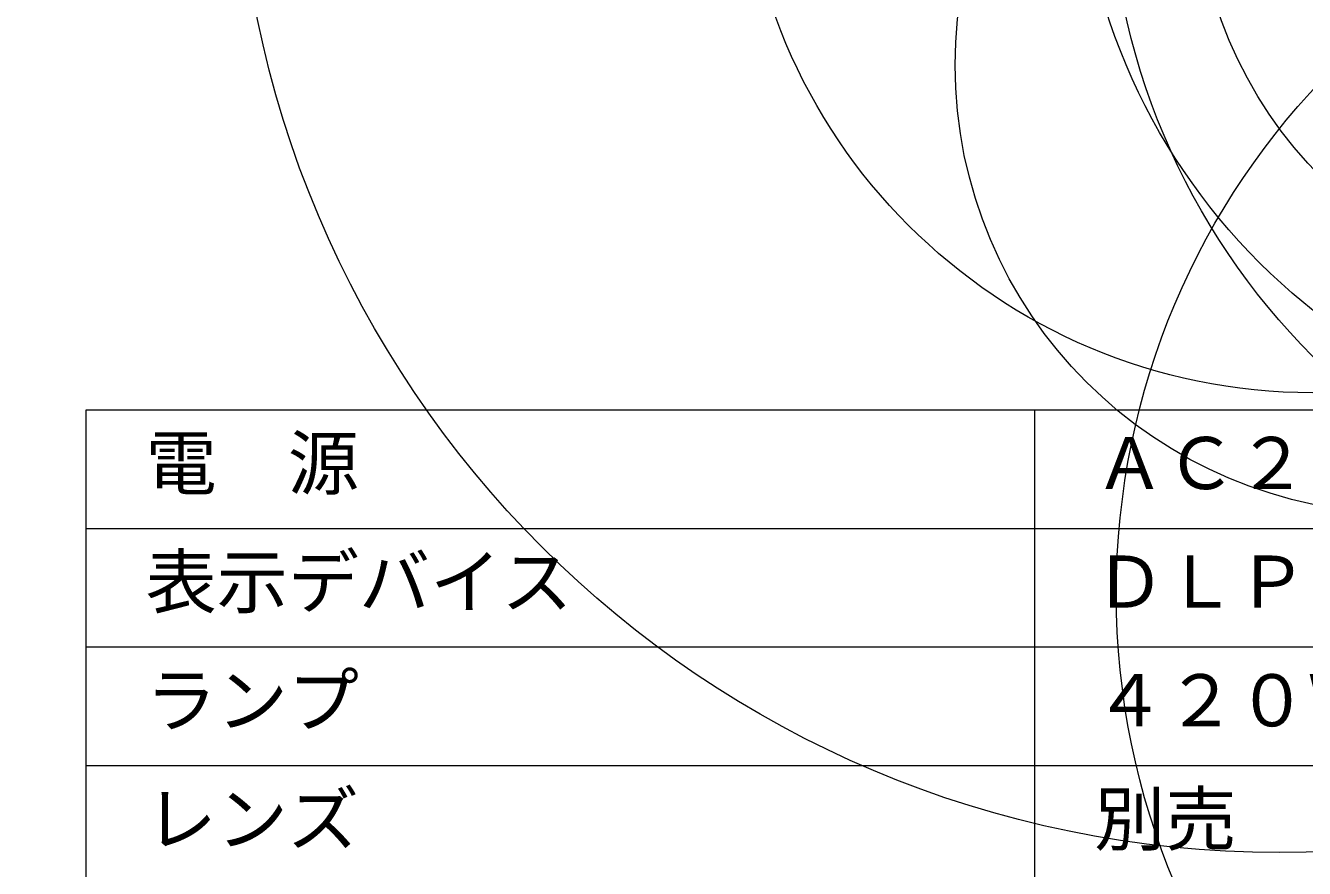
# Model space of a CAD drawing. Units: millimetres, scale not verified. Extents: x -8293 to 8334, y -219 to 16643.
# Drawn here: x -65.1 to -11.2, y -25.8 to 9.7 of the extents above; entities that cross this region are included whole.
import ezdxf
from ezdxf.enums import TextEntityAlignment as Align

# ---------------------------------------------------------------- set-up
doc = ezdxf.new("R2010")
doc.units = ezdxf.units.MM
doc.header["$LTSCALE"] = 0.125
doc.layers.add('0-2_MOJI1', color=7, linetype='Continuous')
doc.layers.add('0-3_WAKU', color=1, linetype='Continuous', lineweight=18)
doc.layers.add('0-6_GAIKEI', color=1, linetype='Continuous', lineweight=18)
doc.styles.add('ＭＳ ゴシック', font='')
doc.styles.get('ＭＳ ゴシック').set_extended_font_data('MS Gothic')

msp = doc.modelspace()

# ---------------------------------------------------------------- linework, layer by layer
at = {"layer": '0-3_WAKU', "color": 4}
for p, q in [((-62.5547, -56.4996), (-62.5547, -6.4996)), ((-62.5547, -6.4996), (62.4453, -6.4996)), ((-22.5547, -56.4996), (-22.5547, -6.4996))]:
    msp.add_line(p, q, dxfattribs=at)
at = {"layer": '0-3_WAKU'}
for p, q in [((-62.5547, -11.4996), (62.4453, -11.4996)), ((62.4453, -16.4996), (-62.5547, -16.4996)), ((62.4453, -21.4996), (-62.5547, -21.4996))]:
    msp.add_line(p, q, dxfattribs=at)
at = {"layer": '0-6_GAIKEI'}
for centre, radius in [((-190.9041, 4.0797), 223.0212), ((-69.831, 20.596), 83.1425), ((-12.2499, 18.8174), 43.975), ((9.8965, 16.478), 29.3099), ((5.4723, 18.2625), 26.2441), ((13.6528, 18.4453), 25.5182), ((-10.8385, 18.3253), 24.1064), ((2.4783, 16.1919), 18.2798), ((-7.0143, 8.0343), 18.8997), ((12.267, -14.2543), 31.3866)]:
    msp.add_circle(centre, radius, dxfattribs=at)

# ---------------------------------------------------------------- texts
at = {"layer": '0-2_MOJI1', "style": 'ＭＳ ゴシック'}
for s, p in [('電\u3000源', (-60.0547, -10.4996)), ('ＡＣ２００Ｖ\u3000５０Ｈｚ／６０Ｈｚ', (-20.0547, -10.4996)), ('表示デバイス', (-60.0547, -15.4996)), ('ＤＬＰチップ３枚\u3000ＤＬＰ方式', (-20.0547, -15.4996)), ('ランプ', (-60.0547, -20.4996)), ('４２０Ｗ（ＵＨＭランプ\u3000４灯式）', (-20.0547, -20.4996)), ('レンズ', (-60.0547, -25.4996)), ('別売', (-20.0547, -25.4996))]:
    msp.add_text(s, height=2.199, dxfattribs=at).set_placement(p, align=Align.BOTTOM_LEFT)

doc.saveas('drawing.dxf')
